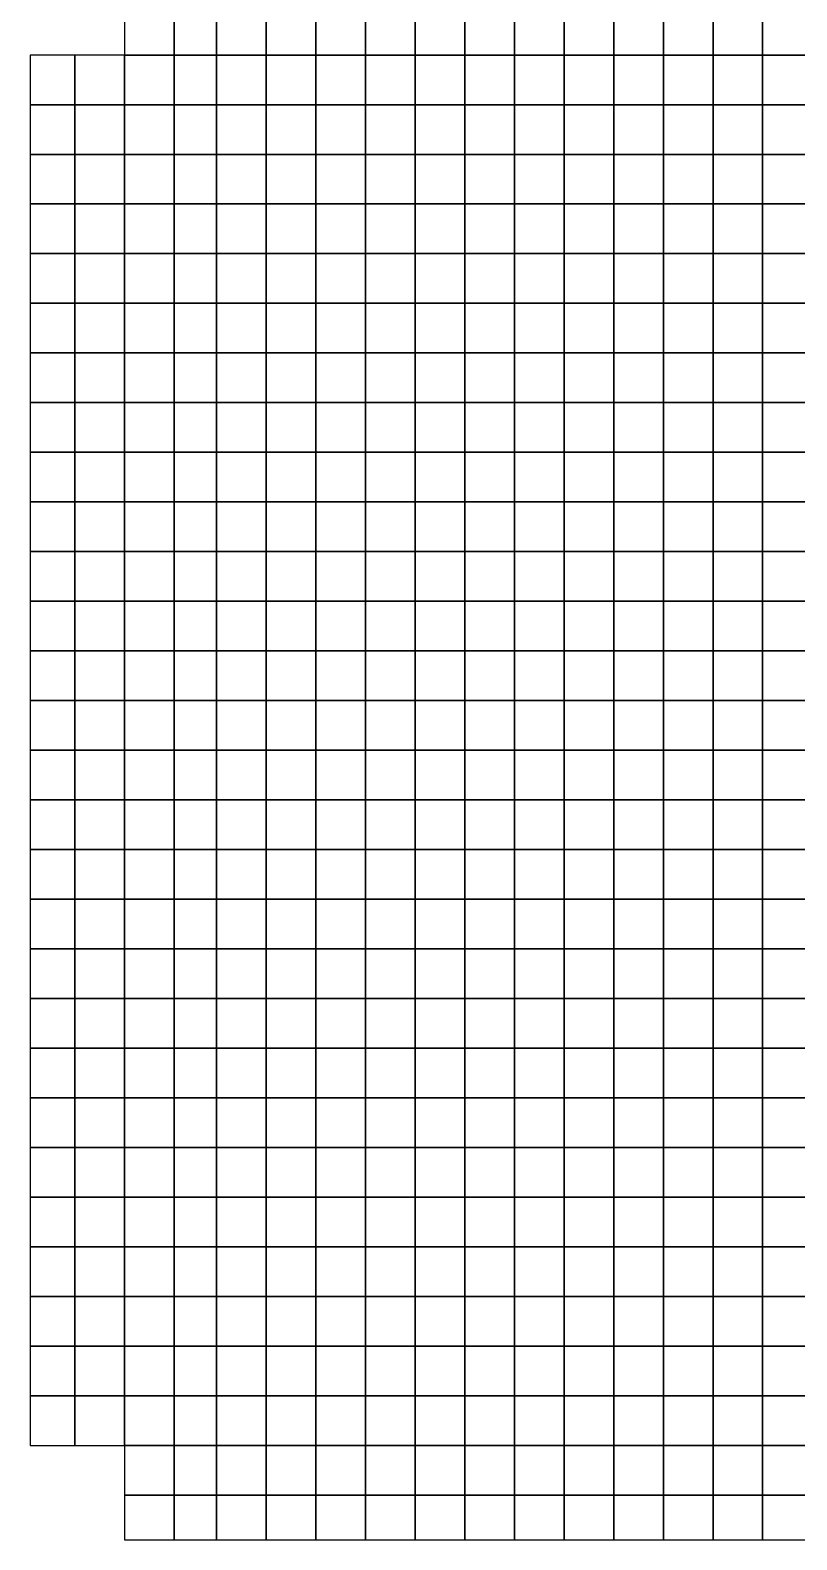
# Model space of a CAD drawing. Extents: x -2.8 to 74.5, y -0.2 to 18.4.
# Drawn here: x -0.18 to 2.91, y -0.18 to 5.9 of the extents above; entities that cross this region are included whole.
import ezdxf

# ---------------------------------------------------------------- set-up
doc = ezdxf.new("R2010")
doc.units = 0
doc.header["$MEASUREMENT"] = 0
doc.layers.add('layer_elements', color=7, linetype='Continuous')

msp = doc.modelspace()

# ---------------------------------------------------------------- linework, layer by layer
at = {"layer": 'layer_elements', "color": 40, "true_color": 0xffdc37}
for points in [[(0.2, 5.8), (0.4, 5.8, 0), (0.4, 6, 0), (0.2, 6)], [(0.57, 5.6), (0.77, 5.6), (0.77, 5.8), (0.57, 5.8)], [(0.2, 5.4), (0.4, 5.4), (0.4, 5.6, 0), (0.2, 5.6)], [(0.4, 5.4), (0.57, 5.4), (0.57, 5.6), (0.4, 5.6, 0)], [(0.57, 5.4), (0.77, 5.4), (0.77, 5.6), (0.57, 5.6)], [(0, 0.6), (0.2, 0.6), (0.2, 0.8), (0, 0.8)], [(0.2, 0.6), (0.4, 0.6), (0.4, 0.8), (0.2, 0.8)], [(0.57, 0.4), (0.77, 0.4), (0.77, 0.6), (0.57, 0.6)]]:
    msp.add_3dface(points, dxfattribs=at)
at = {"layer": 'layer_elements', "color": 51, "true_color": 0xffff73}
for points in [[(0.4, 5.8, 0), (0.57, 5.8), (0.57, 6), (0.4, 6, 0)], [(0.57, 5.8), (0.77, 5.8), (0.77, 6), (0.57, 6)], [(0.77, 5.8), (0.97, 5.8), (0.97, 6), (0.77, 6)], [(0.97, 5.8), (1.17, 5.8), (1.17, 6), (0.97, 6)], [(1.17, 5.8), (1.37, 5.8), (1.37, 6), (1.17, 6)], [(0.77, 5.6), (0.97, 5.6), (0.97, 5.8), (0.77, 5.8)], [(0.97, 5.6), (1.17, 5.6), (1.17, 5.8), (0.97, 5.8)], [(1.17, 5.6), (1.37, 5.6), (1.37, 5.8), (1.17, 5.8)], [(0, 5.4), (0.2, 5.4), (0.2, 5.6), (0, 5.6)], [(0.77, 5.4), (0.97, 5.4), (0.97, 5.6), (0.77, 5.6)], [(0.97, 5.4), (1.17, 5.4), (1.17, 5.6), (0.97, 5.6)], [(1.17, 5.4), (1.37, 5.4), (1.37, 5.6), (1.17, 5.6)], [(-0.18, 5.2), (0, 5.2), (0, 5.4), (-0.18, 5.4)], [(0, 5.2), (0.2, 5.2), (0.2, 5.4), (0, 5.4)], [(0.2, 5.2), (0.4, 5.2), (0.4, 5.4), (0.2, 5.4)], [(0.57, 5.2), (0.77, 5.2), (0.77, 5.4), (0.57, 5.4)], [(0.77, 5.2), (0.97, 5.2), (0.97, 5.4), (0.77, 5.4)], [(0.97, 5.2), (1.17, 5.2), (1.17, 5.4), (0.97, 5.4)], [(-0.18, 5), (0, 5), (0, 5.2), (-0.18, 5.2)], [(-0.18, 1), (0, 1), (0, 1.2), (-0.18, 1.2)], [(0, 1), (0.2, 1), (0.2, 1.2), (0, 1.2)], [(-0.18, 0.8), (0, 0.8), (0, 1), (-0.18, 1)], [(0, 0.8), (0.2, 0.8), (0.2, 1), (0, 1)], [(0.2, 0.8), (0.4, 0.8), (0.4, 1), (0.2, 1)], [(-0.18, 0.6), (0, 0.6), (0, 0.8), (-0.18, 0.8)], [(0.4, 0.6), (0.57, 0.6), (0.57, 0.8), (0.4, 0.8)], [(0.57, 0.6), (0.77, 0.6), (0.77, 0.8), (0.57, 0.8)], [(0.77, 0.6), (0.97, 0.6), (0.97, 0.8), (0.77, 0.8)], [(0, 0.4, 0), (0.2, 0.4), (0.2, 0.6), (0, 0.6)], [(0.77, 0.4), (0.97, 0.4), (0.97, 0.6), (0.77, 0.6)], [(0.97, 0.4), (1.17, 0.4), (1.17, 0.6), (0.97, 0.6)], [(0, 0.2), (0.2, 0.2), (0.2, 0.4), (0, 0.4, 0)], [(0.77, 0.2), (0.97, 0.2), (0.97, 0.4), (0.77, 0.4)], [(0.97, 0.2), (1.17, 0.2), (1.17, 0.4), (0.97, 0.4)], [(0.2, 0), (0.4, 0, 0), (0.4, 0.2, 0), (0.2, 0.2)], [(0.4, 0, 0), (0.57, 0), (0.57, 0.2), (0.4, 0.2, 0)], [(0.57, 0), (0.77, 0), (0.77, 0.2), (0.57, 0.2)], [(0.77, 0), (0.97, 0), (0.97, 0.2), (0.77, 0.2)], [(0.97, 0), (1.17, 0), (1.17, 0.2), (0.97, 0.2)], [(0.77, -0.18), (0.97, -0.18), (0.97, 0), (0.77, 0)]]:
    msp.add_3dface(points, dxfattribs=at)
at = {"layer": 'layer_elements', "color": 171, "true_color": 0x8080ff}
for points in [[(1.37, 5.8), (1.57, 5.8), (1.57, 6), (1.37, 6)], [(1.57, 5.8), (1.77, 5.8), (1.77, 6), (1.57, 6)], [(1.77, 5.8), (1.97, 5.8), (1.97, 6), (1.77, 6)], [(1.97, 5.8), (2.17, 5.8), (2.17, 6), (1.97, 6)], [(2.17, 5.8), (2.37, 5.8), (2.37, 6), (2.17, 6)], [(2.37, 5.8), (2.57, 5.8), (2.57, 6), (2.37, 6)], [(2.57, 5.8), (2.77, 5.8), (2.77, 6), (2.57, 6)], [(2.77, 5.8), (2.97, 5.8), (2.97, 6), (2.77, 6)], [(-0.18, 5.6, 0), (0, 5.6), (0, 5.8), (-0.18, 5.8)], [(0, 5.6), (0.2, 5.6), (0.2, 5.8), (0, 5.8)], [(1.37, 5.6), (1.57, 5.6), (1.57, 5.8), (1.37, 5.8)], [(1.57, 5.6), (1.77, 5.6), (1.77, 5.8), (1.57, 5.8)], [(1.77, 5.6), (1.97, 5.6), (1.97, 5.8), (1.77, 5.8)], [(1.97, 5.6), (2.17, 5.6), (2.17, 5.8), (1.97, 5.8)], [(2.17, 5.6), (2.37, 5.6), (2.37, 5.8), (2.17, 5.8)], [(2.37, 5.6), (2.57, 5.6), (2.57, 5.8), (2.37, 5.8)], [(2.57, 5.6), (2.77, 5.6), (2.77, 5.8), (2.57, 5.8)], [(2.77, 5.6), (2.97, 5.6), (2.97, 5.8), (2.77, 5.8)], [(-0.18, 5.4), (0, 5.4), (0, 5.6), (-0.18, 5.6, 0)], [(1.37, 5.4), (1.57, 5.4), (1.57, 5.6), (1.37, 5.6)], [(1.57, 5.4), (1.77, 5.4), (1.77, 5.6), (1.57, 5.6)], [(1.77, 5.4), (1.97, 5.4), (1.97, 5.6), (1.77, 5.6)], [(1.97, 5.4), (2.17, 5.4), (2.17, 5.6), (1.97, 5.6)], [(2.17, 5.4), (2.37, 5.4), (2.37, 5.6), (2.17, 5.6)], [(2.37, 5.4), (2.57, 5.4), (2.57, 5.6), (2.37, 5.6)], [(2.57, 5.4), (2.77, 5.4), (2.77, 5.6), (2.57, 5.6)], [(2.77, 5.4), (2.97, 5.4), (2.97, 5.6), (2.77, 5.6)], [(0.4, 5.2), (0.57, 5.2), (0.57, 5.4), (0.4, 5.4)], [(1.17, 5.2), (1.37, 5.2), (1.37, 5.4), (1.17, 5.4)], [(1.37, 5.2), (1.57, 5.2), (1.57, 5.4), (1.37, 5.4)], [(1.57, 5.2), (1.77, 5.2), (1.77, 5.4), (1.57, 5.4)], [(1.77, 5.2), (1.97, 5.2), (1.97, 5.4), (1.77, 5.4)], [(1.97, 5.2), (2.17, 5.2), (2.17, 5.4), (1.97, 5.4)], [(2.17, 5.2), (2.37, 5.2), (2.37, 5.4), (2.17, 5.4)], [(2.37, 5.2), (2.57, 5.2), (2.57, 5.4), (2.37, 5.4)], [(2.57, 5.2), (2.77, 5.2), (2.77, 5.4), (2.57, 5.4)], [(2.77, 5.2), (2.97, 5.2), (2.97, 5.4), (2.77, 5.4)], [(0, 5), (0.2, 5), (0.2, 5.2), (0, 5.2)], [(0.2, 5), (0.4, 5), (0.4, 5.2), (0.2, 5.2)], [(0.4, 5), (0.57, 5), (0.57, 5.2), (0.4, 5.2)], [(0.57, 5), (0.77, 5), (0.77, 5.2), (0.57, 5.2)], [(0.77, 5), (0.97, 5), (0.97, 5.2), (0.77, 5.2)], [(0.97, 5), (1.17, 5), (1.17, 5.2), (0.97, 5.2)], [(1.17, 5), (1.37, 5), (1.37, 5.2), (1.17, 5.2)], [(1.37, 5), (1.57, 5), (1.57, 5.2), (1.37, 5.2)], [(1.57, 5), (1.77, 5), (1.77, 5.2), (1.57, 5.2)], [(1.77, 5), (1.97, 5), (1.97, 5.2), (1.77, 5.2)], [(1.97, 5), (2.17, 5), (2.17, 5.2), (1.97, 5.2)], [(2.17, 5), (2.37, 5), (2.37, 5.2), (2.17, 5.2)], [(2.37, 5), (2.57, 5), (2.57, 5.2), (2.37, 5.2)], [(2.57, 5), (2.77, 5), (2.77, 5.2), (2.57, 5.2)], [(2.77, 5), (2.97, 5), (2.97, 5.2), (2.77, 5.2)], [(-0.18, 4.8), (0, 4.8), (0, 5), (-0.18, 5)], [(0, 4.8), (0.2, 4.8), (0.2, 5), (0, 5)], [(0.2, 4.8), (0.4, 4.8), (0.4, 5), (0.2, 5)], [(0.4, 4.8), (0.57, 4.8), (0.57, 5), (0.4, 5)], [(0.57, 4.8), (0.77, 4.8), (0.77, 5), (0.57, 5)], [(0.77, 4.8), (0.97, 4.8), (0.97, 5), (0.77, 5)], [(0.97, 4.8), (1.17, 4.8), (1.17, 5), (0.97, 5)], [(1.17, 4.8), (1.37, 4.8), (1.37, 5), (1.17, 5)], [(1.37, 4.8), (1.57, 4.8), (1.57, 5), (1.37, 5)], [(1.57, 4.8), (1.77, 4.8), (1.77, 5), (1.57, 5)], [(1.77, 4.8), (1.97, 4.8), (1.97, 5), (1.77, 5)], [(1.97, 4.8), (2.17, 4.8), (2.17, 5), (1.97, 5)], [(2.17, 4.8), (2.37, 4.8), (2.37, 5), (2.17, 5)], [(2.37, 4.8), (2.57, 4.8), (2.57, 5), (2.37, 5)], [(2.57, 4.8), (2.77, 4.8), (2.77, 5), (2.57, 5)], [(2.77, 4.8), (2.97, 4.8), (2.97, 5), (2.77, 5)], [(-0.18, 4.6), (0, 4.6), (0, 4.8), (-0.18, 4.8)], [(0, 4.6), (0.2, 4.6), (0.2, 4.8), (0, 4.8)], [(0.2, 4.6), (0.4, 4.6), (0.4, 4.8), (0.2, 4.8)], [(0.4, 4.6), (0.57, 4.6), (0.57, 4.8), (0.4, 4.8)], [(0.57, 4.6), (0.77, 4.6), (0.77, 4.8), (0.57, 4.8)], [(0.77, 4.6), (0.97, 4.6), (0.97, 4.8), (0.77, 4.8)], [(0.97, 4.6), (1.17, 4.6), (1.17, 4.8), (0.97, 4.8)], [(1.17, 4.6), (1.37, 4.6), (1.37, 4.8), (1.17, 4.8)], [(1.37, 4.6), (1.57, 4.6), (1.57, 4.8), (1.37, 4.8)], [(1.57, 4.6), (1.77, 4.6), (1.77, 4.8), (1.57, 4.8)], [(1.77, 4.6), (1.97, 4.6), (1.97, 4.8), (1.77, 4.8)], [(1.97, 4.6), (2.17, 4.6), (2.17, 4.8), (1.97, 4.8)], [(2.17, 4.6), (2.37, 4.6), (2.37, 4.8), (2.17, 4.8)], [(2.37, 4.6), (2.57, 4.6), (2.57, 4.8), (2.37, 4.8)], [(2.57, 4.6), (2.77, 4.6), (2.77, 4.8), (2.57, 4.8)], [(2.77, 4.6), (2.97, 4.6), (2.97, 4.8), (2.77, 4.8)], [(-0.18, 4.4), (0, 4.4), (0, 4.6), (-0.18, 4.6)], [(0, 4.4), (0.2, 4.4), (0.2, 4.6), (0, 4.6)], [(0.2, 4.4), (0.4, 4.4), (0.4, 4.6), (0.2, 4.6)], [(0.4, 4.4), (0.57, 4.4), (0.57, 4.6), (0.4, 4.6)], [(0.57, 4.4), (0.77, 4.4), (0.77, 4.6), (0.57, 4.6)], [(0.77, 4.4), (0.97, 4.4), (0.97, 4.6), (0.77, 4.6)], [(0.97, 4.4), (1.17, 4.4), (1.17, 4.6), (0.97, 4.6)], [(1.17, 4.4), (1.37, 4.4), (1.37, 4.6), (1.17, 4.6)], [(1.37, 4.4), (1.57, 4.4), (1.57, 4.6), (1.37, 4.6)], [(1.57, 4.4), (1.77, 4.4), (1.77, 4.6), (1.57, 4.6)], [(1.77, 4.4), (1.97, 4.4), (1.97, 4.6), (1.77, 4.6)], [(1.97, 4.4), (2.17, 4.4), (2.17, 4.6), (1.97, 4.6)], [(2.17, 4.4), (2.37, 4.4), (2.37, 4.6), (2.17, 4.6)], [(2.37, 4.4), (2.57, 4.4), (2.57, 4.6), (2.37, 4.6)], [(2.57, 4.4), (2.77, 4.4), (2.77, 4.6), (2.57, 4.6)], [(2.77, 4.4), (2.97, 4.4), (2.97, 4.6), (2.77, 4.6)], [(-0.18, 4.2), (0, 4.2), (0, 4.4), (-0.18, 4.4)], [(0, 4.2), (0.2, 4.2), (0.2, 4.4), (0, 4.4)], [(0.2, 4.2), (0.4, 4.2), (0.4, 4.4), (0.2, 4.4)], [(0.4, 4.2), (0.57, 4.2), (0.57, 4.4), (0.4, 4.4)], [(0.57, 4.2), (0.77, 4.2), (0.77, 4.4), (0.57, 4.4)], [(0.77, 4.2), (0.97, 4.2), (0.97, 4.4), (0.77, 4.4)], [(0.97, 4.2), (1.17, 4.2), (1.17, 4.4), (0.97, 4.4)], [(1.17, 4.2), (1.37, 4.2), (1.37, 4.4), (1.17, 4.4)], [(1.37, 4.2), (1.57, 4.2), (1.57, 4.4), (1.37, 4.4)], [(1.57, 4.2), (1.77, 4.2), (1.77, 4.4), (1.57, 4.4)], [(1.77, 4.2), (1.97, 4.2), (1.97, 4.4), (1.77, 4.4)], [(1.97, 4.2), (2.17, 4.2), (2.17, 4.4), (1.97, 4.4)], [(2.17, 4.2), (2.37, 4.2), (2.37, 4.4), (2.17, 4.4)], [(2.37, 4.2), (2.57, 4.2), (2.57, 4.4), (2.37, 4.4)], [(2.57, 4.2), (2.77, 4.2), (2.77, 4.4), (2.57, 4.4)], [(2.77, 4.2), (2.97, 4.2), (2.97, 4.4), (2.77, 4.4)], [(-0.18, 4), (0, 4), (0, 4.2), (-0.18, 4.2)], [(0, 4), (0.2, 4), (0.2, 4.2), (0, 4.2)], [(0.2, 4), (0.4, 4), (0.4, 4.2), (0.2, 4.2)], [(0.4, 4), (0.57, 4), (0.57, 4.2), (0.4, 4.2)], [(0.57, 4), (0.77, 4), (0.77, 4.2), (0.57, 4.2)], [(0.77, 4), (0.97, 4), (0.97, 4.2), (0.77, 4.2)], [(0.97, 4), (1.17, 4), (1.17, 4.2), (0.97, 4.2)], [(1.17, 4), (1.37, 4), (1.37, 4.2), (1.17, 4.2)], [(1.37, 4), (1.57, 4), (1.57, 4.2), (1.37, 4.2)], [(1.57, 4), (1.77, 4), (1.77, 4.2), (1.57, 4.2)], [(1.77, 4), (1.97, 4), (1.97, 4.2), (1.77, 4.2)], [(1.97, 4), (2.17, 4), (2.17, 4.2), (1.97, 4.2)], [(2.17, 4), (2.37, 4), (2.37, 4.2), (2.17, 4.2)], [(2.37, 4), (2.57, 4), (2.57, 4.2), (2.37, 4.2)], [(2.57, 4), (2.77, 4), (2.77, 4.2), (2.57, 4.2)], [(2.77, 4), (2.97, 4), (2.97, 4.2), (2.77, 4.2)], [(-0.18, 3.8), (0, 3.8), (0, 4), (-0.18, 4)], [(0, 3.8), (0.2, 3.8), (0.2, 4), (0, 4)], [(0.2, 3.8), (0.4, 3.8), (0.4, 4), (0.2, 4)], [(0.4, 3.8), (0.57, 3.8), (0.57, 4), (0.4, 4)], [(0.57, 3.8), (0.77, 3.8), (0.77, 4), (0.57, 4)], [(0.77, 3.8), (0.97, 3.8), (0.97, 4), (0.77, 4)], [(0.97, 3.8), (1.17, 3.8), (1.17, 4), (0.97, 4)], [(1.17, 3.8), (1.37, 3.8), (1.37, 4), (1.17, 4)], [(1.37, 3.8), (1.57, 3.8), (1.57, 4), (1.37, 4)], [(1.57, 3.8), (1.77, 3.8), (1.77, 4), (1.57, 4)], [(1.77, 3.8), (1.97, 3.8), (1.97, 4), (1.77, 4)], [(1.97, 3.8), (2.17, 3.8), (2.17, 4), (1.97, 4)], [(2.17, 3.8), (2.37, 3.8), (2.37, 4), (2.17, 4)], [(2.37, 3.8), (2.57, 3.8), (2.57, 4), (2.37, 4)], [(2.57, 3.8), (2.77, 3.8), (2.77, 4), (2.57, 4)], [(2.77, 3.8), (2.97, 3.8), (2.97, 4), (2.77, 4)], [(-0.18, 3.6), (0, 3.6), (0, 3.8), (-0.18, 3.8)], [(0, 3.6), (0.2, 3.6), (0.2, 3.8), (0, 3.8)], [(0.2, 3.6), (0.4, 3.6), (0.4, 3.8), (0.2, 3.8)], [(0.4, 3.6), (0.57, 3.6), (0.57, 3.8), (0.4, 3.8)], [(0.57, 3.6), (0.77, 3.6), (0.77, 3.8), (0.57, 3.8)], [(0.77, 3.6), (0.97, 3.6), (0.97, 3.8), (0.77, 3.8)], [(0.97, 3.6), (1.17, 3.6), (1.17, 3.8), (0.97, 3.8)], [(1.17, 3.6), (1.37, 3.6), (1.37, 3.8), (1.17, 3.8)], [(1.37, 3.6), (1.57, 3.6), (1.57, 3.8), (1.37, 3.8)], [(1.57, 3.6), (1.77, 3.6), (1.77, 3.8), (1.57, 3.8)], [(1.77, 3.6), (1.97, 3.6), (1.97, 3.8), (1.77, 3.8)], [(1.97, 3.6), (2.17, 3.6), (2.17, 3.8), (1.97, 3.8)], [(2.17, 3.6), (2.37, 3.6), (2.37, 3.8), (2.17, 3.8)], [(2.37, 3.6), (2.57, 3.6), (2.57, 3.8), (2.37, 3.8)], [(2.57, 3.6), (2.77, 3.6), (2.77, 3.8), (2.57, 3.8)], [(2.77, 3.6), (2.97, 3.6), (2.97, 3.8), (2.77, 3.8)], [(-0.18, 3.4), (0, 3.4), (0, 3.6), (-0.18, 3.6)], [(0, 3.4), (0.2, 3.4), (0.2, 3.6), (0, 3.6)], [(0.2, 3.4), (0.4, 3.4), (0.4, 3.6), (0.2, 3.6)], [(0.4, 3.4), (0.57, 3.4), (0.57, 3.6), (0.4, 3.6)], [(0.57, 3.4), (0.77, 3.4), (0.77, 3.6), (0.57, 3.6)], [(0.77, 3.4), (0.97, 3.4), (0.97, 3.6), (0.77, 3.6)], [(0.97, 3.4), (1.17, 3.4), (1.17, 3.6), (0.97, 3.6)], [(1.17, 3.4), (1.37, 3.4), (1.37, 3.6), (1.17, 3.6)], [(1.37, 3.4), (1.57, 3.4), (1.57, 3.6), (1.37, 3.6)], [(1.57, 3.4), (1.77, 3.4), (1.77, 3.6), (1.57, 3.6)], [(1.77, 3.4), (1.97, 3.4), (1.97, 3.6), (1.77, 3.6)], [(1.97, 3.4), (2.17, 3.4), (2.17, 3.6), (1.97, 3.6)], [(2.17, 3.4), (2.37, 3.4), (2.37, 3.6), (2.17, 3.6)], [(2.37, 3.4), (2.57, 3.4), (2.57, 3.6), (2.37, 3.6)], [(2.57, 3.4), (2.77, 3.4), (2.77, 3.6), (2.57, 3.6)], [(2.77, 3.4), (2.97, 3.4), (2.97, 3.6), (2.77, 3.6)], [(-0.18, 3.2), (0, 3.2), (0, 3.4), (-0.18, 3.4)], [(0, 3.2), (0.2, 3.2), (0.2, 3.4), (0, 3.4)], [(0.2, 3.2), (0.4, 3.2), (0.4, 3.4), (0.2, 3.4)], [(0.4, 3.2), (0.57, 3.2), (0.57, 3.4), (0.4, 3.4)], [(0.57, 3.2), (0.77, 3.2), (0.77, 3.4), (0.57, 3.4)], [(0.77, 3.2), (0.97, 3.2), (0.97, 3.4), (0.77, 3.4)], [(0.97, 3.2), (1.17, 3.2), (1.17, 3.4), (0.97, 3.4)], [(1.17, 3.2), (1.37, 3.2), (1.37, 3.4), (1.17, 3.4)], [(1.37, 3.2), (1.57, 3.2), (1.57, 3.4), (1.37, 3.4)], [(1.57, 3.2), (1.77, 3.2), (1.77, 3.4), (1.57, 3.4)], [(1.77, 3.2), (1.97, 3.2), (1.97, 3.4), (1.77, 3.4)], [(1.97, 3.2), (2.17, 3.2), (2.17, 3.4), (1.97, 3.4)], [(2.17, 3.2), (2.37, 3.2), (2.37, 3.4), (2.17, 3.4)], [(2.37, 3.2), (2.57, 3.2), (2.57, 3.4), (2.37, 3.4)], [(2.57, 3.2), (2.77, 3.2), (2.77, 3.4), (2.57, 3.4)], [(2.77, 3.2), (2.97, 3.2), (2.97, 3.4), (2.77, 3.4)], [(-0.18, 3), (0, 3), (0, 3.2), (-0.18, 3.2)], [(0, 3), (0.2, 3), (0.2, 3.2), (0, 3.2)], [(0.2, 3), (0.4, 3), (0.4, 3.2), (0.2, 3.2)], [(0.4, 3), (0.57, 3), (0.57, 3.2), (0.4, 3.2)], [(0.57, 3), (0.77, 3), (0.77, 3.2), (0.57, 3.2)], [(0.77, 3), (0.97, 3), (0.97, 3.2), (0.77, 3.2)], [(0.97, 3), (1.17, 3), (1.17, 3.2), (0.97, 3.2)], [(1.17, 3), (1.37, 3), (1.37, 3.2), (1.17, 3.2)], [(1.37, 3), (1.57, 3), (1.57, 3.2), (1.37, 3.2)], [(1.57, 3), (1.77, 3), (1.77, 3.2), (1.57, 3.2)], [(1.77, 3), (1.97, 3), (1.97, 3.2), (1.77, 3.2)], [(1.97, 3), (2.17, 3), (2.17, 3.2), (1.97, 3.2)], [(2.17, 3), (2.37, 3), (2.37, 3.2), (2.17, 3.2)], [(2.37, 3), (2.57, 3), (2.57, 3.2), (2.37, 3.2)], [(2.57, 3), (2.77, 3), (2.77, 3.2), (2.57, 3.2)], [(2.77, 3), (2.97, 3), (2.97, 3.2), (2.77, 3.2)], [(-0.18, 2.8), (0, 2.8), (0, 3), (-0.18, 3)], [(0, 2.8), (0.2, 2.8), (0.2, 3), (0, 3)], [(0.2, 2.8), (0.4, 2.8), (0.4, 3), (0.2, 3)], [(0.4, 2.8), (0.57, 2.8), (0.57, 3), (0.4, 3)], [(0.57, 2.8), (0.77, 2.8), (0.77, 3), (0.57, 3)], [(0.77, 2.8), (0.97, 2.8), (0.97, 3), (0.77, 3)], [(0.97, 2.8), (1.17, 2.8), (1.17, 3), (0.97, 3)], [(1.17, 2.8), (1.37, 2.8), (1.37, 3), (1.17, 3)], [(1.37, 2.8), (1.57, 2.8), (1.57, 3), (1.37, 3)], [(1.57, 2.8), (1.77, 2.8), (1.77, 3), (1.57, 3)], [(1.77, 2.8), (1.97, 2.8), (1.97, 3), (1.77, 3)], [(1.97, 2.8), (2.17, 2.8), (2.17, 3), (1.97, 3)], [(2.17, 2.8), (2.37, 2.8), (2.37, 3), (2.17, 3)], [(2.37, 2.8), (2.57, 2.8), (2.57, 3), (2.37, 3)], [(2.57, 2.8), (2.77, 2.8), (2.77, 3), (2.57, 3)], [(2.77, 2.8), (2.97, 2.8), (2.97, 3), (2.77, 3)], [(-0.18, 2.6), (0, 2.6), (0, 2.8), (-0.18, 2.8)], [(0, 2.6), (0.2, 2.6), (0.2, 2.8), (0, 2.8)], [(0.2, 2.6), (0.4, 2.6), (0.4, 2.8), (0.2, 2.8)], [(0.4, 2.6), (0.57, 2.6), (0.57, 2.8), (0.4, 2.8)], [(0.57, 2.6), (0.77, 2.6), (0.77, 2.8), (0.57, 2.8)], [(0.77, 2.6), (0.97, 2.6), (0.97, 2.8), (0.77, 2.8)], [(0.97, 2.6), (1.17, 2.6), (1.17, 2.8), (0.97, 2.8)], [(1.17, 2.6), (1.37, 2.6), (1.37, 2.8), (1.17, 2.8)], [(1.37, 2.6), (1.57, 2.6), (1.57, 2.8), (1.37, 2.8)], [(1.57, 2.6), (1.77, 2.6), (1.77, 2.8), (1.57, 2.8)], [(1.77, 2.6), (1.97, 2.6), (1.97, 2.8), (1.77, 2.8)], [(1.97, 2.6), (2.17, 2.6), (2.17, 2.8), (1.97, 2.8)], [(2.17, 2.6), (2.37, 2.6), (2.37, 2.8), (2.17, 2.8)], [(2.37, 2.6), (2.57, 2.6), (2.57, 2.8), (2.37, 2.8)], [(2.57, 2.6), (2.77, 2.6), (2.77, 2.8), (2.57, 2.8)], [(2.77, 2.6), (2.97, 2.6), (2.97, 2.8), (2.77, 2.8)], [(-0.18, 2.4), (0, 2.4), (0, 2.6), (-0.18, 2.6)], [(0, 2.4), (0.2, 2.4), (0.2, 2.6), (0, 2.6)], [(0.2, 2.4), (0.4, 2.4), (0.4, 2.6), (0.2, 2.6)], [(0.4, 2.4), (0.57, 2.4), (0.57, 2.6), (0.4, 2.6)], [(0.57, 2.4), (0.77, 2.4), (0.77, 2.6), (0.57, 2.6)], [(0.77, 2.4), (0.97, 2.4), (0.97, 2.6), (0.77, 2.6)], [(0.97, 2.4), (1.17, 2.4), (1.17, 2.6), (0.97, 2.6)], [(1.17, 2.4), (1.37, 2.4), (1.37, 2.6), (1.17, 2.6)], [(1.37, 2.4), (1.57, 2.4), (1.57, 2.6), (1.37, 2.6)], [(1.57, 2.4), (1.77, 2.4), (1.77, 2.6), (1.57, 2.6)], [(1.77, 2.4), (1.97, 2.4), (1.97, 2.6), (1.77, 2.6)], [(1.97, 2.4), (2.17, 2.4), (2.17, 2.6), (1.97, 2.6)], [(2.17, 2.4), (2.37, 2.4), (2.37, 2.6), (2.17, 2.6)], [(2.37, 2.4), (2.57, 2.4), (2.57, 2.6), (2.37, 2.6)], [(2.57, 2.4), (2.77, 2.4), (2.77, 2.6), (2.57, 2.6)], [(2.77, 2.4), (2.97, 2.4), (2.97, 2.6), (2.77, 2.6)], [(-0.18, 2.2), (0, 2.2), (0, 2.4), (-0.18, 2.4)], [(0, 2.2), (0.2, 2.2), (0.2, 2.4), (0, 2.4)], [(0.2, 2.2), (0.4, 2.2), (0.4, 2.4), (0.2, 2.4)], [(0.4, 2.2), (0.57, 2.2), (0.57, 2.4), (0.4, 2.4)], [(0.57, 2.2), (0.77, 2.2), (0.77, 2.4), (0.57, 2.4)], [(0.77, 2.2), (0.97, 2.2), (0.97, 2.4), (0.77, 2.4)], [(0.97, 2.2), (1.17, 2.2), (1.17, 2.4), (0.97, 2.4)], [(1.17, 2.2), (1.37, 2.2), (1.37, 2.4), (1.17, 2.4)], [(1.37, 2.2), (1.57, 2.2), (1.57, 2.4), (1.37, 2.4)], [(1.57, 2.2), (1.77, 2.2), (1.77, 2.4), (1.57, 2.4)], [(1.77, 2.2), (1.97, 2.2), (1.97, 2.4), (1.77, 2.4)], [(1.97, 2.2), (2.17, 2.2), (2.17, 2.4), (1.97, 2.4)], [(2.17, 2.2), (2.37, 2.2), (2.37, 2.4), (2.17, 2.4)], [(2.37, 2.2), (2.57, 2.2), (2.57, 2.4), (2.37, 2.4)], [(2.57, 2.2), (2.77, 2.2), (2.77, 2.4), (2.57, 2.4)], [(2.77, 2.2), (2.97, 2.2), (2.97, 2.4), (2.77, 2.4)], [(-0.18, 2), (0, 2), (0, 2.2), (-0.18, 2.2)], [(0, 2), (0.2, 2), (0.2, 2.2), (0, 2.2)], [(0.2, 2), (0.4, 2), (0.4, 2.2), (0.2, 2.2)], [(0.4, 2), (0.57, 2), (0.57, 2.2), (0.4, 2.2)], [(0.57, 2), (0.77, 2), (0.77, 2.2), (0.57, 2.2)], [(0.77, 2), (0.97, 2), (0.97, 2.2), (0.77, 2.2)], [(0.97, 2), (1.17, 2), (1.17, 2.2), (0.97, 2.2)], [(1.17, 2), (1.37, 2), (1.37, 2.2), (1.17, 2.2)], [(1.37, 2), (1.57, 2), (1.57, 2.2), (1.37, 2.2)], [(1.57, 2), (1.77, 2), (1.77, 2.2), (1.57, 2.2)], [(1.77, 2), (1.97, 2), (1.97, 2.2), (1.77, 2.2)], [(1.97, 2), (2.17, 2), (2.17, 2.2), (1.97, 2.2)], [(2.17, 2), (2.37, 2), (2.37, 2.2), (2.17, 2.2)], [(2.37, 2), (2.57, 2), (2.57, 2.2), (2.37, 2.2)], [(2.57, 2), (2.77, 2), (2.77, 2.2), (2.57, 2.2)], [(2.77, 2), (2.97, 2), (2.97, 2.2), (2.77, 2.2)], [(-0.18, 1.8), (0, 1.8), (0, 2), (-0.18, 2)], [(0, 1.8), (0.2, 1.8), (0.2, 2), (0, 2)], [(0.2, 1.8), (0.4, 1.8), (0.4, 2), (0.2, 2)], [(0.4, 1.8), (0.57, 1.8), (0.57, 2), (0.4, 2)], [(0.57, 1.8), (0.77, 1.8), (0.77, 2), (0.57, 2)], [(0.77, 1.8), (0.97, 1.8), (0.97, 2), (0.77, 2)], [(0.97, 1.8), (1.17, 1.8), (1.17, 2), (0.97, 2)], [(1.17, 1.8), (1.37, 1.8), (1.37, 2), (1.17, 2)], [(1.37, 1.8), (1.57, 1.8), (1.57, 2), (1.37, 2)], [(1.57, 1.8), (1.77, 1.8), (1.77, 2), (1.57, 2)], [(1.77, 1.8), (1.97, 1.8), (1.97, 2), (1.77, 2)], [(1.97, 1.8), (2.17, 1.8), (2.17, 2), (1.97, 2)], [(2.17, 1.8), (2.37, 1.8), (2.37, 2), (2.17, 2)], [(2.37, 1.8), (2.57, 1.8), (2.57, 2), (2.37, 2)], [(2.57, 1.8), (2.77, 1.8), (2.77, 2), (2.57, 2)], [(2.77, 1.8), (2.97, 1.8), (2.97, 2), (2.77, 2)], [(-0.18, 1.6), (0, 1.6), (0, 1.8), (-0.18, 1.8)], [(0, 1.6), (0.2, 1.6), (0.2, 1.8), (0, 1.8)], [(0.2, 1.6), (0.4, 1.6), (0.4, 1.8), (0.2, 1.8)], [(0.4, 1.6), (0.57, 1.6), (0.57, 1.8), (0.4, 1.8)], [(0.57, 1.6), (0.77, 1.6), (0.77, 1.8), (0.57, 1.8)], [(0.77, 1.6), (0.97, 1.6), (0.97, 1.8), (0.77, 1.8)], [(0.97, 1.6), (1.17, 1.6), (1.17, 1.8), (0.97, 1.8)], [(1.17, 1.6), (1.37, 1.6), (1.37, 1.8), (1.17, 1.8)], [(1.37, 1.6), (1.57, 1.6), (1.57, 1.8), (1.37, 1.8)], [(1.57, 1.6), (1.77, 1.6), (1.77, 1.8), (1.57, 1.8)], [(1.77, 1.6), (1.97, 1.6), (1.97, 1.8), (1.77, 1.8)], [(1.97, 1.6), (2.17, 1.6), (2.17, 1.8), (1.97, 1.8)], [(2.17, 1.6), (2.37, 1.6), (2.37, 1.8), (2.17, 1.8)], [(2.37, 1.6), (2.57, 1.6), (2.57, 1.8), (2.37, 1.8)], [(2.57, 1.6), (2.77, 1.6), (2.77, 1.8), (2.57, 1.8)], [(2.77, 1.6), (2.97, 1.6), (2.97, 1.8), (2.77, 1.8)], [(-0.18, 1.4), (0, 1.4), (0, 1.6), (-0.18, 1.6)], [(0, 1.4), (0.2, 1.4), (0.2, 1.6), (0, 1.6)], [(0.2, 1.4), (0.4, 1.4), (0.4, 1.6), (0.2, 1.6)], [(0.4, 1.4), (0.57, 1.4), (0.57, 1.6), (0.4, 1.6)], [(0.57, 1.4), (0.77, 1.4), (0.77, 1.6), (0.57, 1.6)], [(0.77, 1.4), (0.97, 1.4), (0.97, 1.6), (0.77, 1.6)], [(0.97, 1.4), (1.17, 1.4), (1.17, 1.6), (0.97, 1.6)], [(1.17, 1.4), (1.37, 1.4), (1.37, 1.6), (1.17, 1.6)], [(1.37, 1.4), (1.57, 1.4), (1.57, 1.6), (1.37, 1.6)], [(1.57, 1.4), (1.77, 1.4), (1.77, 1.6), (1.57, 1.6)], [(1.77, 1.4), (1.97, 1.4), (1.97, 1.6), (1.77, 1.6)], [(1.97, 1.4), (2.17, 1.4), (2.17, 1.6), (1.97, 1.6)], [(2.17, 1.4), (2.37, 1.4), (2.37, 1.6), (2.17, 1.6)], [(2.37, 1.4), (2.57, 1.4), (2.57, 1.6), (2.37, 1.6)], [(2.57, 1.4), (2.77, 1.4), (2.77, 1.6), (2.57, 1.6)], [(2.77, 1.4), (2.97, 1.4), (2.97, 1.6), (2.77, 1.6)], [(-0.18, 1.2), (0, 1.2), (0, 1.4), (-0.18, 1.4)], [(0, 1.2), (0.2, 1.2), (0.2, 1.4), (0, 1.4)], [(0.2, 1.2), (0.4, 1.2), (0.4, 1.4), (0.2, 1.4)], [(0.4, 1.2), (0.57, 1.2), (0.57, 1.4), (0.4, 1.4)], [(0.57, 1.2), (0.77, 1.2), (0.77, 1.4), (0.57, 1.4)], [(0.77, 1.2), (0.97, 1.2), (0.97, 1.4), (0.77, 1.4)], [(0.97, 1.2), (1.17, 1.2), (1.17, 1.4), (0.97, 1.4)], [(1.17, 1.2), (1.37, 1.2), (1.37, 1.4), (1.17, 1.4)], [(1.37, 1.2), (1.57, 1.2), (1.57, 1.4), (1.37, 1.4)], [(1.57, 1.2), (1.77, 1.2), (1.77, 1.4), (1.57, 1.4)], [(1.77, 1.2), (1.97, 1.2), (1.97, 1.4), (1.77, 1.4)], [(1.97, 1.2), (2.17, 1.2), (2.17, 1.4), (1.97, 1.4)], [(2.17, 1.2), (2.37, 1.2), (2.37, 1.4), (2.17, 1.4)], [(2.37, 1.2), (2.57, 1.2), (2.57, 1.4), (2.37, 1.4)], [(2.57, 1.2), (2.77, 1.2), (2.77, 1.4), (2.57, 1.4)], [(2.77, 1.2), (2.97, 1.2), (2.97, 1.4), (2.77, 1.4)], [(0.2, 1), (0.4, 1), (0.4, 1.2), (0.2, 1.2)], [(0.4, 1), (0.57, 1), (0.57, 1.2), (0.4, 1.2)], [(0.57, 1), (0.77, 1), (0.77, 1.2), (0.57, 1.2)], [(0.77, 1), (0.97, 1), (0.97, 1.2), (0.77, 1.2)], [(0.97, 1), (1.17, 1), (1.17, 1.2), (0.97, 1.2)], [(1.17, 1), (1.37, 1), (1.37, 1.2), (1.17, 1.2)], [(1.37, 1), (1.57, 1), (1.57, 1.2), (1.37, 1.2)], [(1.57, 1), (1.77, 1), (1.77, 1.2), (1.57, 1.2)], [(1.77, 1), (1.97, 1), (1.97, 1.2), (1.77, 1.2)], [(1.97, 1), (2.17, 1), (2.17, 1.2), (1.97, 1.2)], [(2.17, 1), (2.37, 1), (2.37, 1.2), (2.17, 1.2)], [(2.37, 1), (2.57, 1), (2.57, 1.2), (2.37, 1.2)], [(2.57, 1), (2.77, 1), (2.77, 1.2), (2.57, 1.2)], [(2.77, 1), (2.97, 1), (2.97, 1.2), (2.77, 1.2)], [(0.4, 0.8), (0.57, 0.8), (0.57, 1), (0.4, 1)], [(0.57, 0.8), (0.77, 0.8), (0.77, 1), (0.57, 1)], [(0.77, 0.8), (0.97, 0.8), (0.97, 1), (0.77, 1)], [(0.97, 0.8), (1.17, 0.8), (1.17, 1), (0.97, 1)], [(1.17, 0.8), (1.37, 0.8), (1.37, 1), (1.17, 1)], [(1.37, 0.8), (1.57, 0.8), (1.57, 1), (1.37, 1)], [(1.57, 0.8), (1.77, 0.8), (1.77, 1), (1.57, 1)], [(1.77, 0.8), (1.97, 0.8), (1.97, 1), (1.77, 1)], [(1.97, 0.8), (2.17, 0.8), (2.17, 1), (1.97, 1)], [(2.17, 0.8), (2.37, 0.8), (2.37, 1), (2.17, 1)], [(2.37, 0.8), (2.57, 0.8), (2.57, 1), (2.37, 1)], [(2.57, 0.8), (2.77, 0.8), (2.77, 1), (2.57, 1)], [(2.77, 0.8), (2.97, 0.8), (2.97, 1), (2.77, 1)], [(0.97, 0.6), (1.17, 0.6), (1.17, 0.8), (0.97, 0.8)], [(1.17, 0.6), (1.37, 0.6), (1.37, 0.8), (1.17, 0.8)], [(1.37, 0.6), (1.57, 0.6), (1.57, 0.8), (1.37, 0.8)], [(1.57, 0.6), (1.77, 0.6), (1.77, 0.8), (1.57, 0.8)], [(1.77, 0.6), (1.97, 0.6), (1.97, 0.8), (1.77, 0.8)], [(1.97, 0.6), (2.17, 0.6), (2.17, 0.8), (1.97, 0.8)], [(2.17, 0.6), (2.37, 0.6), (2.37, 0.8), (2.17, 0.8)], [(2.37, 0.6), (2.57, 0.6), (2.57, 0.8), (2.37, 0.8)], [(2.57, 0.6), (2.77, 0.6), (2.77, 0.8), (2.57, 0.8)], [(2.77, 0.6), (2.97, 0.6), (2.97, 0.8), (2.77, 0.8)], [(-0.18, 0.4), (0, 0.4, 0), (0, 0.6), (-0.18, 0.6)], [(1.17, 0.4), (1.37, 0.4), (1.37, 0.6), (1.17, 0.6)], [(1.37, 0.4), (1.57, 0.4), (1.57, 0.6), (1.37, 0.6)], [(1.57, 0.4), (1.77, 0.4), (1.77, 0.6), (1.57, 0.6)], [(1.77, 0.4), (1.97, 0.4), (1.97, 0.6), (1.77, 0.6)], [(1.97, 0.4), (2.17, 0.4), (2.17, 0.6), (1.97, 0.6)], [(2.17, 0.4), (2.37, 0.4), (2.37, 0.6), (2.17, 0.6)], [(2.37, 0.4), (2.57, 0.4), (2.57, 0.6), (2.37, 0.6)], [(2.57, 0.4), (2.77, 0.4), (2.77, 0.6), (2.57, 0.6)], [(2.77, 0.4), (2.97, 0.4), (2.97, 0.6), (2.77, 0.6)], [(-0.18, 0.2), (0, 0.2), (0, 0.4, 0), (-0.18, 0.4)], [(1.17, 0.2), (1.37, 0.2), (1.37, 0.4), (1.17, 0.4)], [(1.37, 0.2), (1.57, 0.2), (1.57, 0.4), (1.37, 0.4)], [(1.57, 0.2), (1.77, 0.2), (1.77, 0.4), (1.57, 0.4)], [(1.77, 0.2), (1.97, 0.2), (1.97, 0.4), (1.77, 0.4)], [(1.97, 0.2), (2.17, 0.2), (2.17, 0.4), (1.97, 0.4)], [(2.17, 0.2), (2.37, 0.2), (2.37, 0.4), (2.17, 0.4)], [(2.37, 0.2), (2.57, 0.2), (2.57, 0.4), (2.37, 0.4)], [(2.57, 0.2), (2.77, 0.2), (2.77, 0.4), (2.57, 0.4)], [(2.77, 0.2), (2.97, 0.2), (2.97, 0.4), (2.77, 0.4)], [(1.17, 0), (1.37, 0), (1.37, 0.2), (1.17, 0.2)], [(1.37, 0), (1.57, 0), (1.57, 0.2), (1.37, 0.2)], [(1.57, 0), (1.77, 0), (1.77, 0.2), (1.57, 0.2)], [(1.77, 0), (1.97, 0), (1.97, 0.2), (1.77, 0.2)], [(1.97, 0), (2.17, 0), (2.17, 0.2), (1.97, 0.2)], [(2.17, 0), (2.37, 0), (2.37, 0.2), (2.17, 0.2)], [(2.37, 0), (2.57, 0), (2.57, 0.2), (2.37, 0.2)], [(2.57, 0), (2.77, 0), (2.77, 0.2), (2.57, 0.2)], [(2.77, 0), (2.97, 0), (2.97, 0.2), (2.77, 0.2)], [(0.2, -0.18), (0.4, -0.18, 0), (0.4, 0, 0), (0.2, 0)], [(0.4, -0.18, 0), (0.57, -0.18), (0.57, 0), (0.4, 0, 0)], [(0.57, -0.18), (0.77, -0.18), (0.77, 0), (0.57, 0)], [(0.97, -0.18), (1.17, -0.18), (1.17, 0), (0.97, 0)], [(1.17, -0.18), (1.37, -0.18), (1.37, 0), (1.17, 0)], [(1.37, -0.18), (1.57, -0.18), (1.57, 0), (1.37, 0)], [(1.57, -0.18), (1.77, -0.18), (1.77, 0), (1.57, 0)], [(1.77, -0.18), (1.97, -0.18), (1.97, 0), (1.77, 0)], [(1.97, -0.18), (2.17, -0.18), (2.17, 0), (1.97, 0)], [(2.17, -0.18), (2.37, -0.18), (2.37, 0), (2.17, 0)], [(2.37, -0.18), (2.57, -0.18), (2.57, 0), (2.37, 0)], [(2.57, -0.18), (2.77, -0.18), (2.77, 0), (2.57, 0)], [(2.77, -0.18), (2.97, -0.18), (2.97, 0), (2.77, 0)]]:
    msp.add_3dface(points, dxfattribs=at)
at = {"layer": 'layer_elements', "color": 40, "true_color": 0xffa41c}
for points in [[(0.2, 5.6), (0.4, 5.6, 0), (0.4, 5.8, 0), (0.2, 5.8)], [(0.4, 5.6, 0), (0.57, 5.6), (0.57, 5.8), (0.4, 5.8, 0)], [(0.4, 0.4), (0.57, 0.4), (0.57, 0.6), (0.4, 0.6)], [(0.57, 0.2), (0.77, 0.2), (0.77, 0.4), (0.57, 0.4)]]:
    msp.add_3dface(points, dxfattribs=at)
at = {"layer": 'layer_elements', "color": 30, "true_color": 0xff6600}
for points in [[(0.2, 0.4), (0.4, 0.4), (0.4, 0.6), (0.2, 0.6)], [(0.2, 0.2), (0.4, 0.2, 0), (0.4, 0.4), (0.2, 0.4)], [(0.4, 0.2, 0), (0.57, 0.2), (0.57, 0.4), (0.4, 0.4)]]:
    msp.add_3dface(points, dxfattribs=at)

doc.saveas('drawing.dxf')
